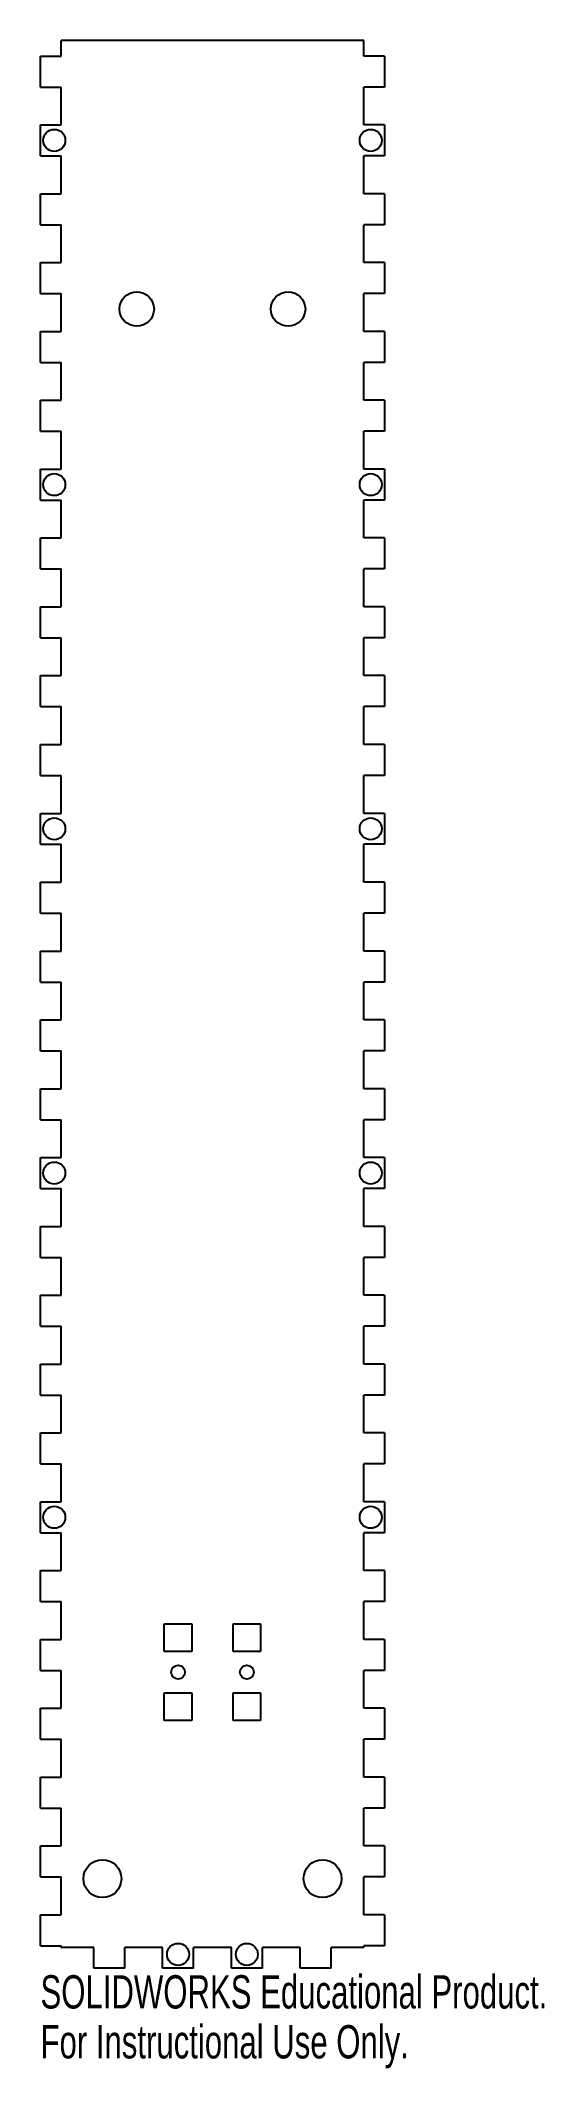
# Model space of a CAD drawing. Header units: millimetres. Extents: x -33 to 40, y -295 to 0.
import ezdxf

# ---------------------------------------------------------------- set-up
doc = ezdxf.new("R2010")
doc.units = ezdxf.units.MM
doc.styles.add('SLDTEXTSTYLE0', font='TXT', dxfattribs={"width": 0.7})

msp = doc.modelspace()

# ---------------------------------------------------------------- linework, layer by layer
at = {"color": 7, "linetype": 'Continuous', "lineweight": 25}
for p, q in [((13.98, 0), (-30.02, 0)), ((-30.02, -2.25), (-30.02, 0)), ((13.98, -2.25), (13.98, 0)), ((-33.02, -2.25), (-30.02, -2.25)), ((-33.02, -6.75), (-33.02, -2.25)), ((16.98, -2.25), (13.98, -2.25)), ((16.98, -2.25), (16.98, -6.75)), ((-33.02, -6.75), (-30.02, -6.75)), ((-30.02, -12.25), (-30.02, -6.75)), ((13.98, -12.25), (13.98, -6.75)), ((16.98, -6.75), (13.98, -6.75)), ((-33.02, -12.25), (-30.02, -12.25)), ((-33.02, -16.75), (-33.02, -12.25)), ((16.98, -12.25), (13.98, -12.25)), ((16.98, -12.25), (16.98, -16.75)), ((-33.02, -16.75), (-30.02, -16.75)), ((-30.02, -22.25), (-30.02, -16.75)), ((13.98, -22.25), (13.98, -16.75)), ((16.98, -16.75), (13.98, -16.75)), ((-33.02, -22.25), (-30.02, -22.25)), ((-33.02, -26.75), (-33.02, -22.25)), ((16.98, -22.25), (13.98, -22.25)), ((16.98, -22.25), (16.98, -26.75)), ((-33.02, -26.75), (-30.02, -26.75)), ((-30.02, -32.25), (-30.02, -26.75)), ((13.98, -32.25), (13.98, -26.75)), ((16.98, -26.75), (13.98, -26.75)), ((-33.02, -32.25), (-30.02, -32.25)), ((-33.02, -36.75), (-33.02, -32.25)), ((16.98, -32.25), (13.98, -32.25)), ((16.98, -32.25), (16.98, -36.75)), ((-33.02, -36.75), (-30.02, -36.75)), ((-30.02, -42.25), (-30.02, -36.75)), ((13.98, -42.25), (13.98, -36.75)), ((16.98, -36.75), (13.98, -36.75)), ((-33.02, -42.25), (-30.02, -42.25)), ((-33.02, -46.75), (-33.02, -42.25)), ((16.98, -42.25), (13.98, -42.25)), ((16.98, -42.25), (16.98, -46.75)), ((-33.02, -46.75), (-30.02, -46.75)), ((-30.02, -52.25), (-30.02, -46.75)), ((13.98, -52.25), (13.98, -46.75)), ((16.98, -46.75), (13.98, -46.75)), ((-33.02, -52.25), (-30.02, -52.25)), ((-33.02, -56.75), (-33.02, -52.25)), ((16.98, -52.25), (13.98, -52.25)), ((16.98, -52.25), (16.98, -56.75)), ((-33.02, -56.75), (-30.02, -56.75)), ((-30.02, -62.25), (-30.02, -56.75)), ((13.98, -62.25), (13.98, -56.75)), ((16.98, -56.75), (13.98, -56.75)), ((-33.02, -62.25), (-30.02, -62.25)), ((-33.02, -66.75), (-33.02, -62.25)), ((16.98, -62.25), (13.98, -62.25)), ((16.98, -62.25), (16.98, -66.75)), ((-33.02, -66.75), (-30.02, -66.75)), ((-30.02, -72.25), (-30.02, -66.75)), ((13.98, -72.25), (13.98, -66.75)), ((16.98, -66.75), (13.98, -66.75)), ((-33.02, -72.25), (-30.02, -72.25)), ((-33.02, -76.75), (-33.02, -72.25)), ((16.98, -72.25), (13.98, -72.25)), ((16.98, -72.25), (16.98, -76.75)), ((-33.02, -76.75), (-30.02, -76.75)), ((-30.02, -82.25), (-30.02, -76.75)), ((13.98, -82.25), (13.98, -76.75)), ((16.98, -76.75), (13.98, -76.75)), ((-33.02, -82.25), (-30.02, -82.25)), ((-33.02, -86.75), (-33.02, -82.25)), ((16.98, -82.25), (13.98, -82.25)), ((16.98, -82.25), (16.98, -86.75)), ((-33.02, -86.75), (-30.02, -86.75)), ((-30.02, -92.25), (-30.02, -86.75)), ((13.98, -92.25), (13.98, -86.75)), ((16.98, -86.75), (13.98, -86.75)), ((-33.02, -92.25), (-30.02, -92.25)), ((-33.02, -96.75), (-33.02, -92.25)), ((16.98, -92.25), (13.98, -92.25)), ((16.98, -92.25), (16.98, -96.75)), ((-33.02, -96.75), (-30.02, -96.75)), ((-30.02, -102.25), (-30.02, -96.75)), ((13.98, -102.25), (13.98, -96.75)), ((16.98, -96.75), (13.98, -96.75)), ((-33.02, -102.25), (-30.02, -102.25)), ((-33.02, -106.75), (-33.02, -102.25)), ((16.98, -102.25), (13.98, -102.25)), ((16.98, -102.25), (16.98, -106.75)), ((-33.02, -106.75), (-30.02, -106.75)), ((-30.02, -112.25), (-30.02, -106.75)), ((13.98, -112.25), (13.98, -106.75)), ((16.98, -106.75), (13.98, -106.75)), ((-33.02, -112.25), (-30.02, -112.25)), ((-33.02, -116.75), (-33.02, -112.25)), ((16.98, -112.25), (13.98, -112.25)), ((16.98, -112.25), (16.98, -116.75)), ((-33.02, -116.75), (-30.02, -116.75)), ((-30.02, -122.25), (-30.02, -116.75)), ((13.98, -122.25), (13.98, -116.75)), ((16.98, -116.75), (13.98, -116.75)), ((-33.02, -122.25), (-30.02, -122.25)), ((-33.02, -126.75), (-33.02, -122.25)), ((16.98, -122.25), (13.98, -122.25)), ((16.98, -122.25), (16.98, -126.75)), ((-33.02, -126.75), (-30.02, -126.75)), ((-30.02, -132.25), (-30.02, -126.75)), ((13.98, -132.25), (13.98, -126.75)), ((16.98, -126.75), (13.98, -126.75)), ((-33.02, -132.25), (-30.02, -132.25)), ((-33.02, -136.75), (-33.02, -132.25)), ((16.98, -132.25), (13.98, -132.25)), ((16.98, -132.25), (16.98, -136.75)), ((-33.02, -136.75), (-30.02, -136.75)), ((-30.02, -142.25), (-30.02, -136.75)), ((13.98, -142.25), (13.98, -136.75)), ((16.98, -136.75), (13.98, -136.75)), ((-33.02, -142.25), (-30.02, -142.25)), ((-33.02, -146.75), (-33.02, -142.25)), ((16.98, -142.25), (13.98, -142.25)), ((16.98, -142.25), (16.98, -146.75)), ((-33.02, -146.75), (-30.02, -146.75)), ((-30.02, -152.25), (-30.02, -146.75)), ((13.98, -152.25), (13.98, -146.75)), ((16.98, -146.75), (13.98, -146.75)), ((-33.02, -152.25), (-30.02, -152.25)), ((-33.02, -156.75), (-33.02, -152.25)), ((16.98, -152.25), (13.98, -152.25)), ((16.98, -152.25), (16.98, -156.75)), ((-33.02, -156.75), (-30.02, -156.75)), ((-30.02, -162.25), (-30.02, -156.75)), ((13.98, -162.25), (13.98, -156.75)), ((16.98, -156.75), (13.98, -156.75)), ((-33.02, -162.25), (-30.02, -162.25)), ((-33.02, -166.75), (-33.02, -162.25)), ((16.98, -162.25), (13.98, -162.25)), ((16.98, -162.25), (16.98, -166.75)), ((-33.02, -166.75), (-30.02, -166.75)), ((-30.02, -172.25), (-30.02, -166.75)), ((13.98, -172.25), (13.98, -166.75)), ((16.98, -166.75), (13.98, -166.75)), ((-33.02, -172.25), (-30.02, -172.25)), ((-33.02, -176.75), (-33.02, -172.25)), ((16.98, -172.25), (13.98, -172.25)), ((16.98, -172.25), (16.98, -176.75)), ((-33.02, -176.75), (-30.02, -176.75)), ((-30.02, -182.25), (-30.02, -176.75)), ((13.98, -182.25), (13.98, -176.75)), ((16.98, -176.75), (13.98, -176.75)), ((-33.02, -182.25), (-30.02, -182.25)), ((-33.02, -186.75), (-33.02, -182.25)), ((16.98, -182.25), (13.98, -182.25)), ((16.98, -182.25), (16.98, -186.75)), ((-33.02, -186.75), (-30.02, -186.75)), ((-30.02, -192.25), (-30.02, -186.75)), ((13.98, -192.25), (13.98, -186.75)), ((16.98, -186.75), (13.98, -186.75)), ((-33.02, -192.25), (-30.02, -192.25)), ((-33.02, -196.75), (-33.02, -192.25)), ((16.98, -192.25), (13.98, -192.25)), ((16.98, -192.25), (16.98, -196.75)), ((-33.02, -196.75), (-30.02, -196.75)), ((-30.02, -202.25), (-30.02, -196.75)), ((13.98, -202.25), (13.98, -196.75)), ((16.98, -196.75), (13.98, -196.75)), ((-33.02, -202.25), (-30.02, -202.25)), ((-33.02, -206.75), (-33.02, -202.25)), ((16.98, -202.25), (13.98, -202.25)), ((16.98, -202.25), (16.98, -206.75)), ((-33.02, -206.75), (-30.02, -206.75)), ((-30.02, -212.25), (-30.02, -206.75)), ((13.98, -212.25), (13.98, -206.75)), ((16.98, -206.75), (13.98, -206.75)), ((-33.02, -212.25), (-30.02, -212.25)), ((-33.02, -216.75), (-33.02, -212.25)), ((16.98, -212.25), (13.98, -212.25)), ((16.98, -212.25), (16.98, -216.75)), ((-33.02, -216.75), (-30.02, -216.75)), ((-30.02, -222.25), (-30.02, -216.75)), ((13.98, -222.25), (13.98, -216.75)), ((16.98, -216.75), (13.98, -216.75)), ((-33.02, -222.25), (-30.02, -222.25)), ((-33.02, -226.75), (-33.02, -222.25)), ((16.98, -222.25), (13.98, -222.25)), ((16.98, -222.25), (16.98, -226.75)), ((-33.02, -226.75), (-30.02, -226.75)), ((-30.02, -232.25), (-30.02, -226.75)), ((13.98, -232.25), (13.98, -226.75)), ((16.98, -226.75), (13.98, -226.75)), ((-33.02, -232.25), (-30.02, -232.25)), ((-33.02, -236.75), (-33.02, -232.25)), ((-15.02, -234), (-15.02, -230)), ((-15.02, -230), (-11.02, -230)), ((-11.02, -230), (-11.02, -234)), ((-5.02, -234), (-5.02, -230)), ((-5.02, -230), (-1.02, -230)), ((-1.02, -230), (-1.02, -234)), ((16.98, -232.25), (13.98, -232.25)), ((16.98, -232.25), (16.98, -236.75)), ((-11.02, -234), (-15.02, -234)), ((-1.02, -234), (-5.02, -234)), ((-33.02, -236.75), (-30.02, -236.75)), ((-30.02, -242.25), (-30.02, -236.75)), ((13.98, -242.25), (13.98, -236.75)), ((16.98, -236.75), (13.98, -236.75)), ((-15.02, -244), (-15.02, -240)), ((-15.02, -240), (-11.02, -240)), ((-11.02, -240), (-11.02, -244)), ((-5.02, -244), (-5.02, -240)), ((-5.02, -240), (-1.02, -240)), ((-1.02, -240), (-1.02, -244)), ((-33.02, -242.25), (-30.02, -242.25)), ((-33.02, -246.75), (-33.02, -242.25)), ((-11.02, -244), (-15.02, -244)), ((-1.02, -244), (-5.02, -244)), ((16.98, -242.25), (13.98, -242.25)), ((16.98, -242.25), (16.98, -246.75)), ((-33.02, -246.75), (-30.02, -246.75)), ((-30.02, -252.25), (-30.02, -246.75)), ((13.98, -252.25), (13.98, -246.75)), ((16.98, -246.75), (13.98, -246.75)), ((-33.02, -252.25), (-30.02, -252.25)), ((-33.02, -256.75), (-33.02, -252.25)), ((16.98, -252.25), (13.98, -252.25)), ((16.98, -252.25), (16.98, -256.75)), ((-33.02, -256.75), (-30.02, -256.75)), ((-30.02, -262.25), (-30.02, -256.75)), ((13.98, -262.25), (13.98, -256.75)), ((16.98, -256.75), (13.98, -256.75)), ((-33.02, -262.25), (-30.02, -262.25)), ((-33.02, -266.75), (-33.02, -262.25)), ((16.98, -262.25), (13.98, -262.25)), ((16.98, -262.25), (16.98, -266.75)), ((-33.02, -266.75), (-30.02, -266.75)), ((-30.02, -272.25), (-30.02, -266.75)), ((13.98, -272.25), (13.98, -266.75)), ((16.98, -266.75), (13.98, -266.75)), ((-33.02, -272.25), (-30.02, -272.25)), ((-33.02, -276.75), (-33.02, -272.25)), ((16.98, -272.25), (13.98, -272.25)), ((16.98, -272.25), (16.98, -276.75)), ((-33.02, -276.75), (-30.02, -276.75)), ((-30.02, -277), (-30.02, -276.75)), ((13.98, -277), (13.98, -276.75)), ((16.98, -276.75), (13.98, -276.75)), ((-25.27, -277), (-30.02, -277)), ((-25.27, -280), (-25.27, -277)), ((-20.77, -280), (-20.77, -277)), ((-15.27, -277), (-20.77, -277)), ((-15.27, -280), (-15.27, -277)), ((-10.77, -280), (-10.77, -277)), ((-5.27, -277), (-10.77, -277)), ((-5.27, -280), (-5.27, -277)), ((-0.77, -280), (-0.77, -277)), ((4.73, -277), (-0.77, -277)), ((4.73, -280), (4.73, -277)), ((9.23, -280), (9.23, -277)), ((13.98, -277), (9.23, -277)), ((-20.77, -280), (-25.27, -280)), ((-10.77, -280), (-15.27, -280)), ((-0.77, -280), (-5.27, -280)), ((9.23, -280), (4.73, -280))]:
    msp.add_line(p, q, dxfattribs=at)
for centre, radius in [((-31.02, -14.5), 1.6), ((14.98, -14.5), 1.6), ((-19.02, -39), 2.5), ((2.98, -39), 2.5), ((-31.02, -64.5), 1.6), ((14.98, -64.5), 1.6), ((-31.02, -114.5), 1.6), ((14.98, -114.5), 1.6), ((-31.02, -164.5), 1.6), ((14.98, -164.5), 1.6), ((-31.02, -214.5), 1.6), ((14.98, -214.5), 1.6), ((-13.02, -237), 1), ((-3.02, -237), 1), ((-24.02, -267), 2.75), ((7.98, -267), 2.75), ((-13.02, -278), 1.6), ((-3.02, -278), 1.6)]:
    msp.add_circle(centre, radius, dxfattribs=at)

# ---------------------------------------------------------------- texts
at = {"color": 7, "linetype": 'Continuous', "char_height": 4.8336, "attachment_point": 1, "style": 'SLDTEXTSTYLE0'}
for s, insert in [('SOLIDWORKS Educational Product.', (-33.02, -281.02)), ('For Instructional Use Only.', (-33.02, -288.27))]:
    msp.add_mtext(s, dxfattribs=dict(at, insert=insert))

doc.saveas('drawing.dxf')
